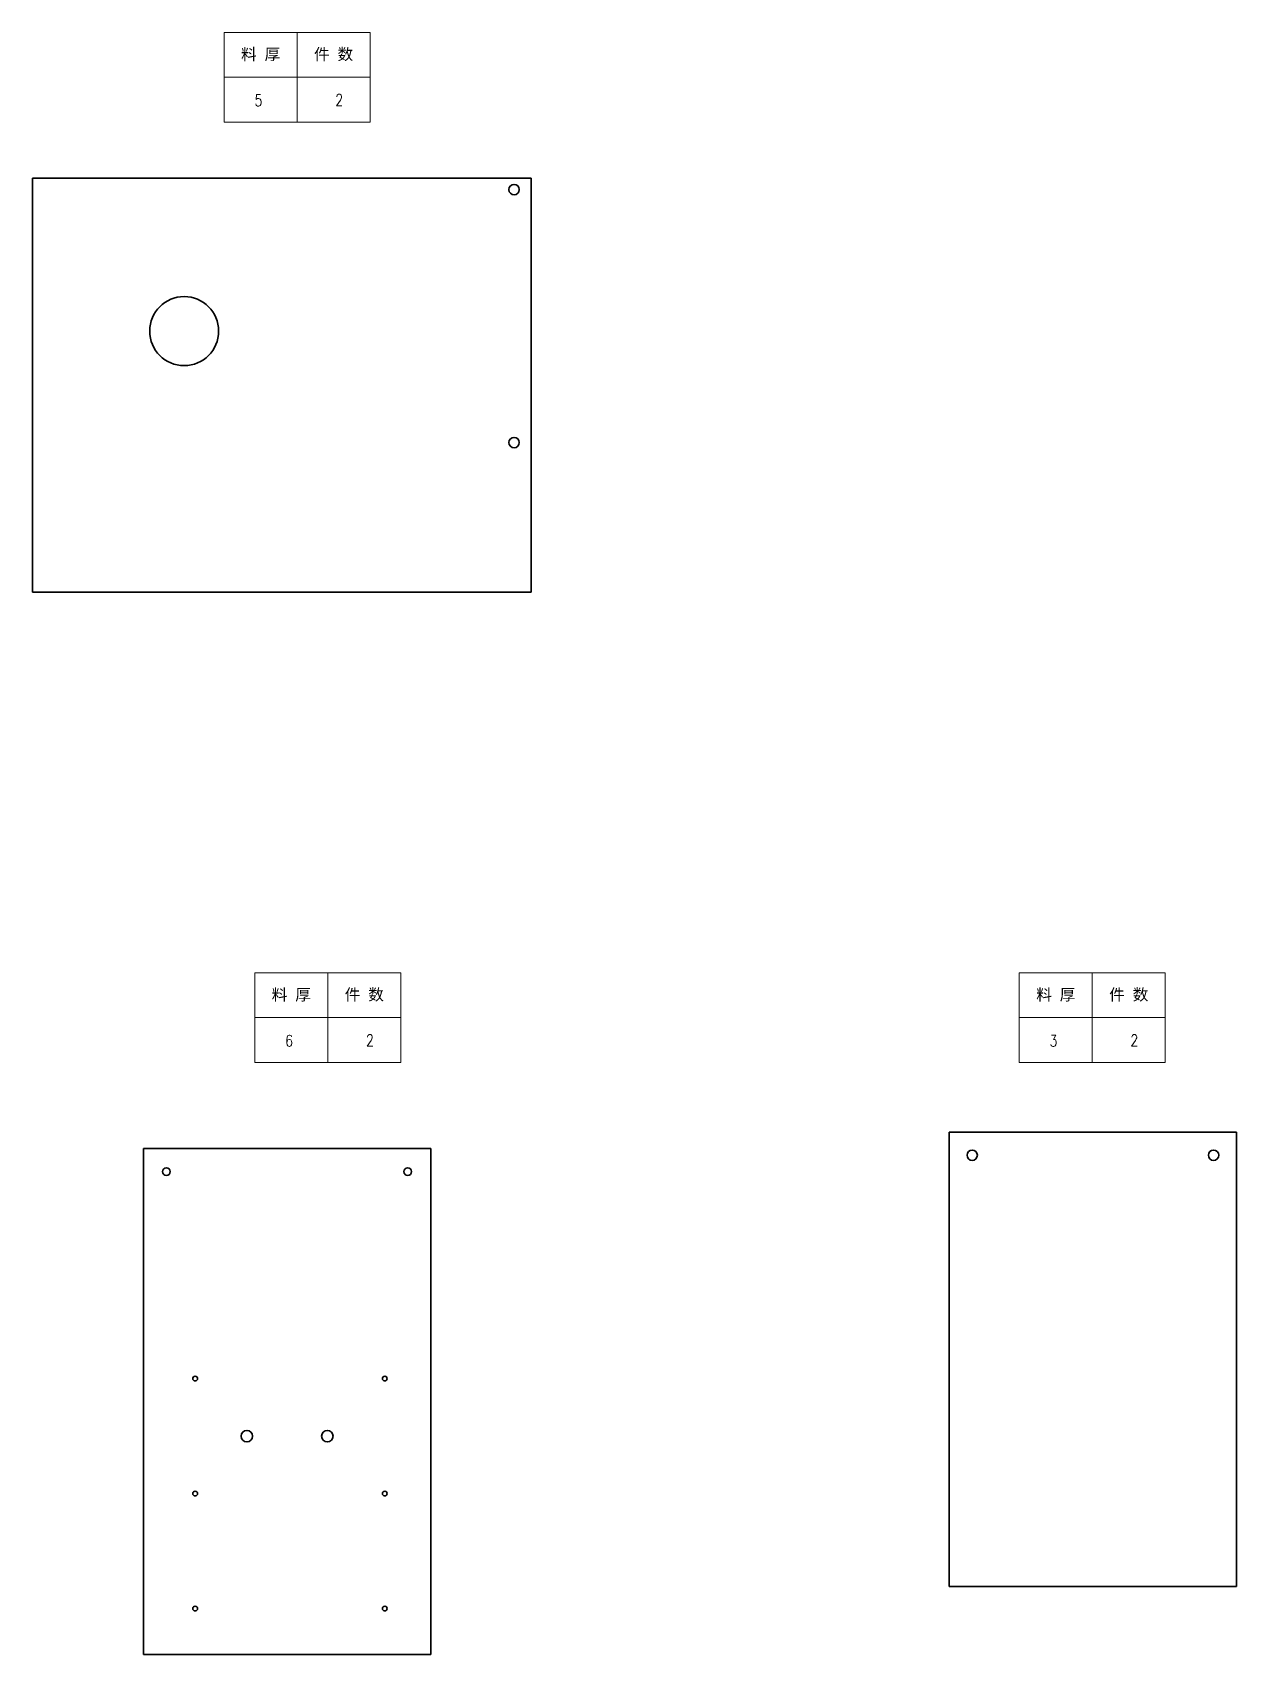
# Model space of a CAD drawing. Header units: millimetres. Extents: x 1333 to 104182, y -62616 to -5704.
# Drawn here: x 45698 to 46746, y -61211 to -59800 of the extents above; entities that cross this region are included whole.
import ezdxf
from ezdxf.enums import TextEntityAlignment as Align

# ---------------------------------------------------------------- set-up
doc = ezdxf.new("R2010")
doc.units = ezdxf.units.MM
doc.header["$LTSCALE"] = 0.5
doc.layers.add('标注线', color=3, linetype='Continuous', lineweight=18)
doc.styles.add('DIM', font='romans.shx', dxfattribs={"width": 0.8, "bigfont": 'bigfont.shx'})
doc.styles.get("Standard").update_dxf_attribs({"font": 'simplex.shx'})

# ---------------------------------------------------------------- blocks, each defined once
blk = doc.blocks.new('*T177')
at = {"color": 0, "linetype": 'ByBlock', "lineweight": -2, "transparency": 16777216}
for p, q in [((0, 0), (127, 0)), ((0, 0), (0, -78)), ((63.5, 0), (63.5, -78)), ((127, 0), (127, -78)), ((0, -39), (127, -39)), ((0, -78), (127, -78))]:
    blk.add_line(p, q, dxfattribs=at)
at = {"color": 0, "transparency": 16777216, "char_height": 10, "width": 60.5, "attachment_point": 5}
for s, insert in [('{\\fSimSun|b0|i0|c134|p2;料 厚}', (31.75, -19.5)), ('{\\fSimSun|b0|i0|c134|p2;件 数}', (95.25, -19.5))]:
    blk.add_mtext(s, dxfattribs=dict(at, insert=insert))
blk = doc.blocks.new('拆图参数')
blk.add_blockref('*T177', (-63.5, 78))
at = {"style": 'DIM', "width": 0.8}
blk.add_attdef('6', text='', height=10, dxfattribs=at).set_placement((-37.1, 18.9), align=Align.MIDDLE_LEFT)
blk.add_attdef('1', text='', height=10, dxfattribs=at).set_placement((36.6, 19.3), align=Align.MIDDLE_CENTER)

msp = doc.modelspace()

# ---------------------------------------------------------------- linework, layer by layer
at = {"lineweight": 35}
for p, q in [((45698.289, -59926.502), (46132.289, -59926.502)), ((45698.289, -60286.502), (45698.289, -59926.502)), ((45898.289, -59926.502), (45933.289, -59926.502)), ((46132.289, -60286.502), (46132.289, -59926.502)), ((46132.289, -60286.502), (45698.289, -60286.502)), ((45898.289, -60286.502), (45933.289, -60286.502)), ((46745.872, -60756.355), (46495.872, -60756.355)), ((46495.872, -60756.355), (46495.872, -61151.355)), ((46745.872, -60756.355), (46745.872, -61151.355)), ((46044.849, -60770.562), (45794.849, -60770.562)), ((45794.849, -60770.562), (45794.849, -61210.562)), ((46044.849, -60770.562), (46044.849, -61210.562)), ((46745.872, -61151.355), (46495.872, -61151.355)), ((46044.849, -61210.562), (45794.849, -61210.562)), ((45794.849, -61210.562), (46044.849, -61210.562))]:
    msp.add_line(p, q, dxfattribs=at)
at = {"lineweight": 35, "ltscale": 0.265164}
for p, q in [((45933.289, -59926.502), (45943.895, -59926.502)), ((45933.289, -60286.502), (45943.895, -60286.502))]:
    msp.add_line(p, q, dxfattribs=at)
at = {"lineweight": 35, "ltscale": 0.109836}
for p, q in [((45943.895, -59926.502), (45948.289, -59926.502)), ((45943.895, -60286.502), (45948.289, -60286.502))]:
    msp.add_line(p, q, dxfattribs=at)
at = {"lineweight": 35}
for centre, radius in [((46117.289, -59936.502), 4.5), ((45830.289, -60059.502), 30), ((46117.289, -60156.502), 4.5), ((46515.872, -60776.355), 4.5), ((46725.872, -60776.355), 4.5), ((45814.849, -60790.562), 3.323), ((46024.849, -60790.562), 3.323), ((45839.849, -60970.562), 2.067), ((46004.849, -60970.562), 2.067), ((45884.849, -61020.562), 5), ((45954.849, -61020.562), 5), ((45839.849, -61070.562), 2.067), ((46004.849, -61070.562), 2.067), ((45839.849, -61170.562), 2.067), ((46004.849, -61170.562), 2.067)]:
    msp.add_circle(centre, radius, dxfattribs=at)

# ---------------------------------------------------------------- block references
at = {"layer": '标注线'}
for p, values in [((45928.582, -59877.772), {'1': '2', '6': '5'}), ((45955.291, -60695.642), {'1': '2', '6': '6'}), ((46620.341, -60695.642), {'1': '2', '6': '3'})]:
    msp.add_blockref('拆图参数', p, dxfattribs=at).add_auto_attribs(values)

doc.saveas('drawing.dxf')
